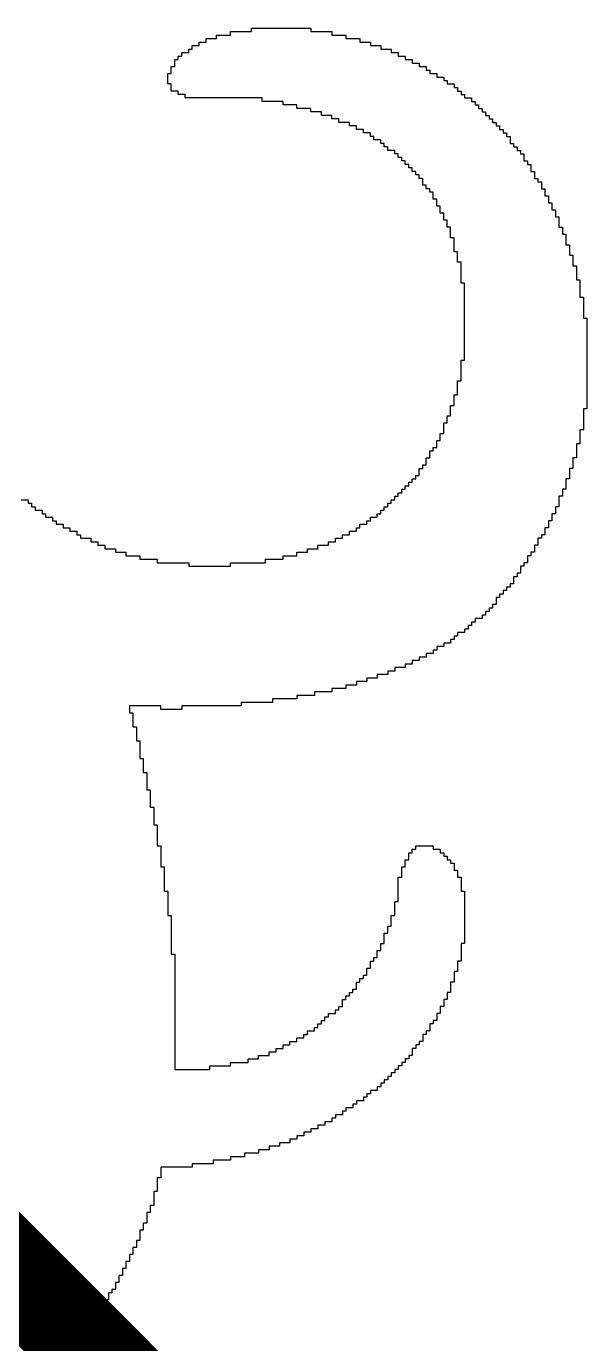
# Model space of a CAD drawing. Header units: inches. Extents: x -0.1 to 88.5, y -0.1 to 66.5.
# Drawn here: x 5.783 to 7.288, y 12.064 to 15.58 of the extents above; entities that cross this region are included whole.
import ezdxf

# ---------------------------------------------------------------- set-up
doc = ezdxf.new("R2010")
doc.units = ezdxf.units.IN
doc.layers.add('Mechanical 7', color=56, linetype='Continuous')
doc.layers.add('Top Overlay', color=2, linetype='Continuous')

msp = doc.modelspace()

# ---------------------------------------------------------------- linework, layer by layer
at = {"layer": 'Mechanical 7'}
msp.add_lwpolyline([(0, 18, 0.254, 0.254, 0), (18, 0, 0.254, 0.254, 0)], format="xyseb", dxfattribs=at)
at = {"layer": 'Top Overlay'}
for p, q in [((6.2634, 15.5384), (6.2634, 15.5478)), ((6.2634, 15.5478), (6.2914, 15.5478)), ((6.2914, 15.5478), (6.2914, 15.5571)), ((6.2914, 15.5571), (6.3287, 15.5571)), ((6.3287, 15.5571), (6.3287, 15.5664)), ((6.3287, 15.5664), (6.3847, 15.5664)), ((6.3847, 15.5664), (6.3847, 15.5757)), ((6.3847, 15.5757), (6.5433, 15.5757)), ((6.5433, 15.5757), (6.5433, 15.5664)), ((6.5433, 15.5664), (6.5993, 15.5664)), ((6.5993, 15.5664), (6.5993, 15.5571)), ((6.5993, 15.5571), (6.6366, 15.5571)), ((6.6366, 15.5571), (6.6366, 15.5478)), ((6.6366, 15.5478), (6.6739, 15.5478)), ((6.6739, 15.5478), (6.6739, 15.5384)), ((6.1981, 15.5011), (6.1981, 15.5104)), ((6.1981, 15.5104), (6.2168, 15.5104)), ((6.2168, 15.5104), (6.2168, 15.5198)), ((6.2168, 15.5198), (6.2261, 15.5198)), ((6.2261, 15.5198), (6.2261, 15.5291)), ((6.2261, 15.5291), (6.2448, 15.5291)), ((6.2448, 15.5291), (6.2448, 15.5384)), ((6.2448, 15.5384), (6.2634, 15.5384)), ((6.6739, 15.5384), (6.7019, 15.5384)), ((6.7019, 15.5384), (6.7019, 15.5291)), ((6.7019, 15.5291), (6.7298, 15.5291)), ((6.7298, 15.5291), (6.7298, 15.5198)), ((6.7298, 15.5198), (6.7578, 15.5198)), ((6.7578, 15.5198), (6.7578, 15.5104)), ((6.7578, 15.5104), (6.7765, 15.5104)), ((6.7765, 15.5104), (6.7765, 15.5011)), ((6.1795, 15.4731), (6.1795, 15.4918)), ((6.1795, 15.4918), (6.1888, 15.4918)), ((6.1888, 15.4918), (6.1888, 15.5011)), ((6.1888, 15.5011), (6.1981, 15.5011)), ((6.7765, 15.5011), (6.7951, 15.5011)), ((6.7951, 15.5011), (6.7951, 15.4918)), ((6.7951, 15.4918), (6.8138, 15.4918)), ((6.8138, 15.4918), (6.8138, 15.4825)), ((6.8138, 15.4825), (6.8325, 15.4825)), ((6.8325, 15.4825), (6.8325, 15.4731)), ((6.1608, 15.4265), (6.1608, 15.4545)), ((6.1608, 15.4545), (6.1701, 15.4545)), ((6.1701, 15.4545), (6.1701, 15.4731)), ((6.1701, 15.4731), (6.1795, 15.4731)), ((6.8325, 15.4731), (6.8511, 15.4731)), ((6.8511, 15.4731), (6.8511, 15.4638)), ((6.8511, 15.4638), (6.8604, 15.4638)), ((6.8604, 15.4638), (6.8604, 15.4545)), ((6.8604, 15.4545), (6.8791, 15.4545)), ((6.8791, 15.4545), (6.8791, 15.4451)), ((6.8791, 15.4451), (6.8978, 15.4451)), ((6.8978, 15.4451), (6.8978, 15.4358)), ((6.1701, 15.4265), (6.1608, 15.4265)), ((6.1701, 15.4078), (6.1701, 15.4265)), ((6.1888, 15.4078), (6.1701, 15.4078)), ((6.1888, 15.3985), (6.1888, 15.4078)), ((6.8978, 15.4358), (6.9071, 15.4358)), ((6.9071, 15.4358), (6.9071, 15.4265)), ((6.9071, 15.4265), (6.9257, 15.4265)), ((6.9257, 15.4265), (6.9257, 15.4172)), ((6.9257, 15.4172), (6.9351, 15.4172)), ((6.9351, 15.4172), (6.9351, 15.4078)), ((6.9351, 15.4078), (6.9444, 15.4078)), ((6.9444, 15.4078), (6.9444, 15.3985)), ((6.2075, 15.3985), (6.1888, 15.3985)), ((6.2075, 15.3892), (6.2075, 15.3985)), ((6.4127, 15.3892), (6.2075, 15.3892)), ((6.4127, 15.3798), (6.4127, 15.3892)), ((6.4687, 15.3798), (6.4127, 15.3798)), ((6.4687, 15.3705), (6.4687, 15.3798)), ((6.506, 15.3705), (6.4687, 15.3705)), ((6.506, 15.3612), (6.506, 15.3705)), ((6.9444, 15.3985), (6.9537, 15.3985)), ((6.9537, 15.3985), (6.9537, 15.3892)), ((6.9537, 15.3892), (6.9724, 15.3892)), ((6.9724, 15.3892), (6.9724, 15.3798)), ((6.9724, 15.3798), (6.9817, 15.3798)), ((6.9817, 15.3798), (6.9817, 15.3705)), ((6.9817, 15.3705), (6.991, 15.3705)), ((6.991, 15.3705), (6.991, 15.3612)), ((6.5433, 15.3612), (6.506, 15.3612)), ((6.5433, 15.3519), (6.5433, 15.3612)), ((6.5713, 15.3519), (6.5433, 15.3519)), ((6.5713, 15.3425), (6.5713, 15.3519)), ((6.5993, 15.3425), (6.5713, 15.3425)), ((6.5993, 15.3332), (6.5993, 15.3425)), ((6.991, 15.3612), (7.0004, 15.3612)), ((7.0004, 15.3612), (7.0004, 15.3519)), ((7.0004, 15.3519), (7.0097, 15.3519)), ((7.0097, 15.3519), (7.0097, 15.3425)), ((7.0097, 15.3425), (7.019, 15.3425)), ((7.019, 15.3425), (7.019, 15.3332)), ((6.6179, 15.3332), (6.5993, 15.3332)), ((6.6179, 15.3239), (6.6179, 15.3332)), ((6.6459, 15.3239), (6.6179, 15.3239)), ((6.6459, 15.3146), (6.6459, 15.3239)), ((6.6646, 15.3146), (6.6459, 15.3146)), ((6.6646, 15.3052), (6.6646, 15.3146)), ((6.6832, 15.3052), (6.6646, 15.3052)), ((6.6832, 15.2959), (6.6832, 15.3052)), ((7.019, 15.3332), (7.0284, 15.3332)), ((7.0284, 15.3332), (7.0284, 15.3239)), ((7.0284, 15.3239), (7.0377, 15.3239)), ((7.0377, 15.3239), (7.0377, 15.3146)), ((7.0377, 15.3146), (7.047, 15.3146)), ((7.047, 15.3146), (7.047, 15.3052)), ((7.047, 15.3052), (7.0563, 15.3052)), ((7.0563, 15.3052), (7.0563, 15.2959)), ((6.7019, 15.2959), (6.6832, 15.2959)), ((6.7019, 15.2866), (6.7019, 15.2959)), ((6.7112, 15.2866), (6.7019, 15.2866)), ((6.7112, 15.2772), (6.7112, 15.2866)), ((6.7298, 15.2772), (6.7112, 15.2772)), ((6.7298, 15.2679), (6.7298, 15.2772)), ((6.7392, 15.2679), (6.7298, 15.2679)), ((6.7392, 15.2586), (6.7392, 15.2679)), ((7.0563, 15.2959), (7.0657, 15.2959)), ((7.0657, 15.2959), (7.0657, 15.2866)), ((7.0657, 15.2866), (7.075, 15.2866)), ((7.075, 15.2866), (7.075, 15.2679)), ((7.075, 15.2679), (7.0843, 15.2679)), ((7.0843, 15.2679), (7.0843, 15.2586)), ((6.7485, 15.2586), (6.7392, 15.2586)), ((6.7485, 15.2493), (6.7485, 15.2586)), ((6.7672, 15.2493), (6.7485, 15.2493)), ((6.7672, 15.2399), (6.7672, 15.2493)), ((6.7765, 15.2399), (6.7672, 15.2399)), ((6.7765, 15.2306), (6.7765, 15.2399)), ((6.7858, 15.2306), (6.7765, 15.2306)), ((6.7858, 15.2213), (6.7858, 15.2306)), ((7.0843, 15.2586), (7.0937, 15.2586)), ((7.0937, 15.2586), (7.0937, 15.2493)), ((7.0937, 15.2493), (7.103, 15.2493)), ((7.103, 15.2493), (7.103, 15.2399)), ((7.103, 15.2399), (7.1123, 15.2399)), ((7.1123, 15.2399), (7.1123, 15.2213)), ((6.7951, 15.2213), (6.7858, 15.2213)), ((6.7951, 15.2119), (6.7951, 15.2213)), ((6.8045, 15.2119), (6.7951, 15.2119)), ((6.8045, 15.2026), (6.8045, 15.2119)), ((6.8138, 15.2026), (6.8045, 15.2026)), ((6.8138, 15.1933), (6.8138, 15.2026)), ((6.8231, 15.1933), (6.8138, 15.1933)), ((6.8231, 15.184), (6.8231, 15.1933)), ((7.1123, 15.2213), (7.1216, 15.2213)), ((7.1216, 15.2213), (7.1216, 15.2119)), ((7.1216, 15.2119), (7.131, 15.2119)), ((7.131, 15.2119), (7.131, 15.1933)), ((7.131, 15.1933), (7.1403, 15.1933)), ((7.1403, 15.1933), (7.1403, 15.1746)), ((6.8325, 15.184), (6.8231, 15.184)), ((6.8325, 15.1746), (6.8325, 15.184)), ((6.8418, 15.1746), (6.8325, 15.1746)), ((6.8418, 15.156), (6.8418, 15.1746)), ((7.1403, 15.1746), (7.1496, 15.1746)), ((7.1496, 15.1746), (7.1496, 15.1653)), ((7.1496, 15.1653), (7.159, 15.1653)), ((7.159, 15.1653), (7.159, 15.1466)), ((6.8511, 15.156), (6.8418, 15.156)), ((6.8511, 15.1466), (6.8511, 15.156)), ((6.8604, 15.1466), (6.8511, 15.1466)), ((6.8604, 15.1373), (6.8604, 15.1466)), ((6.8698, 15.1373), (6.8604, 15.1373)), ((6.8698, 15.1187), (6.8698, 15.1373)), ((7.159, 15.1466), (7.1683, 15.1466)), ((7.1683, 15.1466), (7.1683, 15.128)), ((7.1683, 15.128), (7.1776, 15.128)), ((7.1776, 15.128), (7.1776, 15.1093)), ((6.8791, 15.1187), (6.8698, 15.1187)), ((6.8791, 15.1), (6.8791, 15.1187)), ((6.8884, 15.1), (6.8791, 15.1)), ((6.8884, 15.0813), (6.8884, 15.1)), ((7.1776, 15.1093), (7.1869, 15.1093)), ((7.1869, 15.1093), (7.1869, 15.0907)), ((7.1869, 15.0907), (7.1963, 15.0907)), ((7.1963, 15.0907), (7.1963, 15.072)), ((6.8978, 15.0813), (6.8884, 15.0813)), ((6.8978, 15.0627), (6.8978, 15.0813)), ((6.9071, 15.0627), (6.8978, 15.0627)), ((6.9071, 15.044), (6.9071, 15.0627)), ((7.1963, 15.072), (7.2056, 15.072)), ((7.2056, 15.072), (7.2056, 15.044)), ((6.9164, 15.044), (6.9071, 15.044)), ((6.9164, 15.016), (6.9164, 15.044)), ((7.2056, 15.044), (7.2149, 15.044)), ((7.2149, 15.044), (7.2149, 15.0254)), ((7.2149, 15.0254), (7.2243, 15.0254)), ((7.2243, 15.0254), (7.2243, 14.9974)), ((6.9257, 15.016), (6.9164, 15.016)), ((6.9257, 14.9787), (6.9257, 15.016)), ((7.2243, 14.9974), (7.2336, 14.9974)), ((7.2336, 14.9974), (7.2336, 14.9694)), ((6.9351, 14.9787), (6.9257, 14.9787)), ((6.9351, 14.9507), (6.9351, 14.9787)), ((6.9444, 14.9507), (6.9351, 14.9507)), ((6.9444, 14.8948), (6.9444, 14.9507)), ((7.2336, 14.9694), (7.2429, 14.9694)), ((7.2429, 14.9694), (7.2429, 14.9414)), ((7.2429, 14.9414), (7.2522, 14.9414)), ((7.2522, 14.9414), (7.2522, 14.9041)), ((6.9537, 14.8948), (6.9444, 14.8948)), ((6.9537, 14.6896), (6.9537, 14.8948)), ((7.2522, 14.9041), (7.2616, 14.9041)), ((7.2616, 14.9041), (7.2616, 14.8575)), ((7.2616, 14.8575), (7.2709, 14.8575)), ((7.2709, 14.8575), (7.2709, 14.8015)), ((7.2709, 14.8015), (7.2802, 14.8015)), ((7.2802, 14.8015), (7.2802, 14.559)), ((6.9444, 14.6336), (6.9444, 14.6896)), ((6.9444, 14.6896), (6.9537, 14.6896)), ((6.9351, 14.5963), (6.9351, 14.6336)), ((6.9351, 14.6336), (6.9444, 14.6336)), ((6.9257, 14.5683), (6.9257, 14.5963)), ((6.9257, 14.5963), (6.9351, 14.5963)), ((6.9164, 14.5403), (6.9164, 14.5683)), ((6.9164, 14.5683), (6.9257, 14.5683)), ((6.9071, 14.5216), (6.9071, 14.5403)), ((6.9071, 14.5403), (6.9164, 14.5403)), ((7.2802, 14.559), (7.2709, 14.559)), ((7.2709, 14.559), (7.2709, 14.503)), ((6.8884, 14.475), (6.8884, 14.4937)), ((6.8884, 14.4937), (6.8978, 14.4937)), ((6.8978, 14.4937), (6.8978, 14.5216)), ((6.8978, 14.5216), (6.9071, 14.5216)), ((7.2709, 14.503), (7.2616, 14.503)), ((7.2616, 14.503), (7.2616, 14.4657)), ((6.8698, 14.447), (6.8698, 14.4563)), ((6.8698, 14.4563), (6.8791, 14.4563)), ((6.8791, 14.4563), (6.8791, 14.475)), ((6.8791, 14.475), (6.8884, 14.475)), ((7.2616, 14.4657), (7.2522, 14.4657)), ((7.2522, 14.4657), (7.2522, 14.4284)), ((6.8511, 14.4097), (6.8511, 14.4284)), ((6.8511, 14.4284), (6.8604, 14.4284)), ((6.8604, 14.4284), (6.8604, 14.447)), ((6.8604, 14.447), (6.8698, 14.447)), ((7.2522, 14.4284), (7.2429, 14.4284)), ((7.2429, 14.4284), (7.2429, 14.4004)), ((6.8325, 14.3817), (6.8325, 14.4004)), ((6.8325, 14.4004), (6.8418, 14.4004)), ((6.8418, 14.4004), (6.8418, 14.4097)), ((6.8418, 14.4097), (6.8511, 14.4097)), ((7.2429, 14.4004), (7.2336, 14.4004)), ((7.2336, 14.4004), (7.2336, 14.3724)), ((6.7951, 14.3444), (6.7951, 14.3537)), ((6.7951, 14.3537), (6.8045, 14.3537)), ((6.8045, 14.3537), (6.8045, 14.3631)), ((6.8045, 14.3631), (6.8138, 14.3631)), ((6.8138, 14.3631), (6.8138, 14.3724)), ((6.8138, 14.3724), (6.8231, 14.3724)), ((6.8231, 14.3724), (6.8231, 14.3817)), ((6.8231, 14.3817), (6.8325, 14.3817)), ((7.2336, 14.3724), (7.2243, 14.3724)), ((7.2243, 14.3724), (7.2243, 14.3444)), ((5.769, 14.3164), (5.7877, 14.3164)), ((5.7877, 14.3164), (5.7877, 14.3071)), ((6.7578, 14.3071), (6.7578, 14.3164)), ((6.7578, 14.3164), (6.7672, 14.3164)), ((6.7672, 14.3164), (6.7672, 14.3257)), ((6.7672, 14.3257), (6.7765, 14.3257)), ((6.7765, 14.3257), (6.7765, 14.3351)), ((6.7765, 14.3351), (6.7858, 14.3351)), ((6.7858, 14.3351), (6.7858, 14.3444)), ((6.7858, 14.3444), (6.7951, 14.3444)), ((7.2149, 14.3257), (7.2056, 14.3257)), ((7.2056, 14.3257), (7.2056, 14.2978)), ((7.2243, 14.3444), (7.2149, 14.3444)), ((7.2149, 14.3444), (7.2149, 14.3257)), ((5.7877, 14.3071), (5.797, 14.3071)), ((5.797, 14.3071), (5.797, 14.2978)), ((5.797, 14.2978), (5.8063, 14.2978)), ((5.8063, 14.2978), (5.8063, 14.2884)), ((5.8063, 14.2884), (5.825, 14.2884)), ((5.825, 14.2884), (5.825, 14.2791)), ((5.825, 14.2791), (5.8343, 14.2791)), ((5.8343, 14.2791), (5.8343, 14.2698)), ((6.7205, 14.2698), (6.7205, 14.2791)), ((6.7205, 14.2791), (6.7298, 14.2791)), ((6.7298, 14.2791), (6.7298, 14.2884)), ((6.7298, 14.2884), (6.7392, 14.2884)), ((6.7392, 14.2884), (6.7392, 14.2978)), ((6.7392, 14.2978), (6.7485, 14.2978)), ((6.7485, 14.2978), (6.7485, 14.3071)), ((6.7485, 14.3071), (6.7578, 14.3071)), ((7.1963, 14.2791), (7.1869, 14.2791)), ((7.1869, 14.2791), (7.1869, 14.2604)), ((7.2056, 14.2978), (7.1963, 14.2978)), ((7.1963, 14.2978), (7.1963, 14.2791)), ((5.8343, 14.2698), (5.853, 14.2698)), ((5.853, 14.2698), (5.853, 14.2604)), ((5.853, 14.2604), (5.8623, 14.2604)), ((5.8623, 14.2604), (5.8623, 14.2511)), ((5.8623, 14.2511), (5.881, 14.2511)), ((5.881, 14.2511), (5.881, 14.2418)), ((6.6739, 14.2418), (6.6739, 14.2511)), ((6.6739, 14.2511), (6.6925, 14.2511)), ((6.6925, 14.2511), (6.6925, 14.2604)), ((6.6925, 14.2604), (6.7019, 14.2604)), ((6.7019, 14.2604), (6.7019, 14.2698)), ((6.7019, 14.2698), (6.7205, 14.2698)), ((7.1869, 14.2604), (7.1776, 14.2604)), ((7.1776, 14.2604), (7.1776, 14.2418)), ((5.881, 14.2418), (5.8996, 14.2418)), ((5.8996, 14.2418), (5.8996, 14.2325)), ((5.8996, 14.2325), (5.9183, 14.2325)), ((5.9183, 14.2325), (5.9183, 14.2231)), ((5.9183, 14.2231), (5.9276, 14.2231)), ((5.9276, 14.2231), (5.9276, 14.2138)), ((5.9276, 14.2138), (5.9556, 14.2138)), ((5.9556, 14.2138), (5.9556, 14.2045)), ((6.6086, 14.2045), (6.6086, 14.2138)), ((6.6086, 14.2138), (6.6272, 14.2138)), ((6.6272, 14.2138), (6.6272, 14.2231)), ((6.6272, 14.2231), (6.6459, 14.2231)), ((6.6459, 14.2231), (6.6459, 14.2325)), ((6.6459, 14.2325), (6.6646, 14.2325)), ((6.6646, 14.2325), (6.6646, 14.2418)), ((6.6646, 14.2418), (6.6739, 14.2418)), ((7.159, 14.2138), (7.1496, 14.2138)), ((7.1496, 14.2138), (7.1496, 14.1951)), ((7.1683, 14.2231), (7.159, 14.2231)), ((7.159, 14.2231), (7.159, 14.2138)), ((7.1776, 14.2418), (7.1683, 14.2418)), ((7.1683, 14.2418), (7.1683, 14.2231)), ((5.9556, 14.2045), (5.9743, 14.2045)), ((5.9743, 14.2045), (5.9743, 14.1951)), ((5.9743, 14.1951), (5.9929, 14.1951)), ((5.9929, 14.1951), (5.9929, 14.1858)), ((5.9929, 14.1858), (6.0209, 14.1858)), ((6.0209, 14.1858), (6.0209, 14.1765)), ((6.0209, 14.1765), (6.0489, 14.1765)), ((6.0489, 14.1765), (6.0489, 14.1672)), ((6.506, 14.1672), (6.506, 14.1765)), ((6.506, 14.1765), (6.534, 14.1765)), ((6.534, 14.1765), (6.534, 14.1858)), ((6.534, 14.1858), (6.5619, 14.1858)), ((6.5619, 14.1858), (6.5619, 14.1951)), ((6.5619, 14.1951), (6.5899, 14.1951)), ((6.5899, 14.1951), (6.5899, 14.2045)), ((6.5899, 14.2045), (6.6086, 14.2045)), ((7.1403, 14.1765), (7.131, 14.1765)), ((7.131, 14.1765), (7.131, 14.1672)), ((7.1496, 14.1951), (7.1403, 14.1951)), ((7.1403, 14.1951), (7.1403, 14.1765)), ((6.0489, 14.1672), (6.0862, 14.1672)), ((6.0862, 14.1672), (6.0862, 14.1578)), ((6.0862, 14.1578), (6.1328, 14.1578)), ((6.1328, 14.1578), (6.1328, 14.1485)), ((6.1328, 14.1485), (6.2168, 14.1485)), ((6.2168, 14.1485), (6.2168, 14.1392)), ((6.2168, 14.1392), (6.3287, 14.1392)), ((6.3287, 14.1392), (6.3287, 14.1485)), ((6.3287, 14.1485), (6.422, 14.1485)), ((6.422, 14.1485), (6.422, 14.1578)), ((6.422, 14.1578), (6.4687, 14.1578)), ((6.4687, 14.1578), (6.4687, 14.1672)), ((6.4687, 14.1672), (6.506, 14.1672)), ((7.1123, 14.1392), (7.103, 14.1392)), ((7.103, 14.1392), (7.103, 14.1205)), ((7.1216, 14.1485), (7.1123, 14.1485)), ((7.1123, 14.1485), (7.1123, 14.1392)), ((7.131, 14.1672), (7.1216, 14.1672)), ((7.1216, 14.1672), (7.1216, 14.1485)), ((7.0937, 14.1112), (7.0843, 14.1112)), ((7.0843, 14.1112), (7.0843, 14.0925)), ((7.103, 14.1205), (7.0937, 14.1205)), ((7.0937, 14.1205), (7.0937, 14.1112)), ((7.0657, 14.0739), (7.0563, 14.0739)), ((7.0563, 14.0739), (7.0563, 14.0646)), ((7.075, 14.0832), (7.0657, 14.0832)), ((7.0657, 14.0832), (7.0657, 14.0739)), ((7.0843, 14.0925), (7.075, 14.0925)), ((7.075, 14.0925), (7.075, 14.0832)), ((7.0377, 14.0366), (7.0284, 14.0366)), ((7.0284, 14.0366), (7.0284, 14.0272)), ((7.047, 14.0552), (7.0377, 14.0552)), ((7.0377, 14.0552), (7.0377, 14.0366)), ((7.0563, 14.0646), (7.047, 14.0646)), ((7.047, 14.0646), (7.047, 14.0552)), ((7.0004, 13.9993), (6.9817, 13.9993)), ((6.9817, 13.9993), (6.9817, 13.9899)), ((7.0097, 14.0086), (7.0004, 14.0086)), ((7.0004, 14.0086), (7.0004, 13.9993)), ((7.019, 14.0179), (7.0097, 14.0179)), ((7.0097, 14.0179), (7.0097, 14.0086)), ((7.0284, 14.0272), (7.019, 14.0272)), ((7.019, 14.0272), (7.019, 14.0179)), ((6.9537, 13.9619), (6.9351, 13.9619)), ((6.9351, 13.9619), (6.9351, 13.9526)), ((6.9631, 13.9713), (6.9537, 13.9713)), ((6.9537, 13.9713), (6.9537, 13.9619)), ((6.9724, 13.9806), (6.9631, 13.9806)), ((6.9631, 13.9806), (6.9631, 13.9713)), ((6.9817, 13.9899), (6.9724, 13.9899)), ((6.9724, 13.9899), (6.9724, 13.9806)), ((6.9164, 13.934), (6.8978, 13.934)), ((6.8978, 13.934), (6.8978, 13.9246)), ((6.9257, 13.9433), (6.9164, 13.9433)), ((6.9164, 13.9433), (6.9164, 13.934)), ((6.9351, 13.9526), (6.9257, 13.9526)), ((6.9257, 13.9526), (6.9257, 13.9433)), ((6.8511, 13.8966), (6.8325, 13.8966)), ((6.8325, 13.8966), (6.8325, 13.8873)), ((6.8698, 13.906), (6.8511, 13.906)), ((6.8511, 13.906), (6.8511, 13.8966)), ((6.8791, 13.9153), (6.8698, 13.9153)), ((6.8698, 13.9153), (6.8698, 13.906)), ((6.8978, 13.9246), (6.8791, 13.9246)), ((6.8791, 13.9246), (6.8791, 13.9153)), ((6.7672, 13.8593), (6.7485, 13.8593)), ((6.7485, 13.8593), (6.7485, 13.85)), ((6.7951, 13.8687), (6.7672, 13.8687)), ((6.7672, 13.8687), (6.7672, 13.8593)), ((6.8138, 13.878), (6.7951, 13.878)), ((6.7951, 13.878), (6.7951, 13.8687)), ((6.8325, 13.8873), (6.8138, 13.8873)), ((6.8138, 13.8873), (6.8138, 13.878)), ((6.6646, 13.822), (6.6366, 13.822)), ((6.6366, 13.822), (6.6366, 13.8127)), ((6.6925, 13.8313), (6.6646, 13.8313)), ((6.6646, 13.8313), (6.6646, 13.822)), ((6.7205, 13.8407), (6.6925, 13.8407)), ((6.6925, 13.8407), (6.6925, 13.8313)), ((6.7485, 13.85), (6.7205, 13.85)), ((6.7205, 13.85), (6.7205, 13.8407)), ((6.5526, 13.794), (6.506, 13.794)), ((6.506, 13.794), (6.506, 13.7847)), ((6.5993, 13.8034), (6.5526, 13.8034)), ((6.5526, 13.8034), (6.5526, 13.794)), ((6.6366, 13.8127), (6.5993, 13.8127)), ((6.5993, 13.8127), (6.5993, 13.8034)), ((6.1422, 13.766), (6.0582, 13.766)), ((6.0582, 13.766), (6.0582, 13.7474)), ((6.1422, 13.7567), (6.1422, 13.766)), ((6.1981, 13.7567), (6.1422, 13.7567)), ((6.3567, 13.766), (6.1981, 13.766)), ((6.1981, 13.766), (6.1981, 13.7567)), ((6.4407, 13.7754), (6.3567, 13.7754)), ((6.3567, 13.7754), (6.3567, 13.766)), ((6.506, 13.7847), (6.4407, 13.7847)), ((6.4407, 13.7847), (6.4407, 13.7754)), ((6.0582, 13.7474), (6.0675, 13.7474)), ((6.0675, 13.7474), (6.0675, 13.7101)), ((6.0675, 13.7101), (6.0769, 13.7101)), ((6.0769, 13.7101), (6.0769, 13.6728)), ((6.0769, 13.6728), (6.0862, 13.6728)), ((6.0862, 13.6728), (6.0862, 13.6261)), ((6.0862, 13.6261), (6.0955, 13.6261)), ((6.0955, 13.6261), (6.0955, 13.5888)), ((6.0955, 13.5888), (6.1048, 13.5888)), ((6.1048, 13.5888), (6.1048, 13.5422)), ((6.1048, 13.5422), (6.1142, 13.5422)), ((6.1142, 13.5422), (6.1142, 13.4955)), ((6.1142, 13.4955), (6.1235, 13.4955)), ((6.1235, 13.4955), (6.1235, 13.4489)), ((6.1235, 13.4489), (6.1328, 13.4489)), ((6.1328, 13.4489), (6.1328, 13.3929)), ((6.1328, 13.3929), (6.1422, 13.3929)), ((6.1422, 13.3929), (6.1422, 13.3369)), ((6.8045, 13.3556), (6.8045, 13.3743)), ((6.8045, 13.3743), (6.8138, 13.3743)), ((6.8138, 13.3743), (6.8138, 13.3836)), ((6.8138, 13.3836), (6.8231, 13.3836)), ((6.8231, 13.3836), (6.8231, 13.3929)), ((6.8231, 13.3929), (6.8698, 13.3929)), ((6.8698, 13.3929), (6.8698, 13.3836)), ((6.8698, 13.3836), (6.8884, 13.3836)), ((6.8884, 13.3836), (6.8884, 13.3743)), ((6.8884, 13.3743), (6.8978, 13.3743)), ((6.8978, 13.3743), (6.8978, 13.3649)), ((6.8978, 13.3649), (6.9071, 13.3649)), ((6.9071, 13.3649), (6.9071, 13.3556)), ((6.1422, 13.3369), (6.1515, 13.3369)), ((6.1515, 13.3369), (6.1515, 13.2716)), ((6.7858, 13.309), (6.7858, 13.3369)), ((6.7858, 13.3369), (6.7951, 13.3369)), ((6.7951, 13.3369), (6.7951, 13.3556)), ((6.7951, 13.3556), (6.8045, 13.3556)), ((6.9071, 13.3556), (6.9164, 13.3556)), ((6.9164, 13.3556), (6.9164, 13.3463)), ((6.9164, 13.3463), (6.9257, 13.3463)), ((6.9257, 13.3463), (6.9257, 13.3276)), ((6.7765, 13.2437), (6.7765, 13.309)), ((6.7765, 13.309), (6.7858, 13.309)), ((6.9257, 13.3276), (6.9351, 13.3276)), ((6.9351, 13.3276), (6.9351, 13.309)), ((6.9351, 13.309), (6.9444, 13.309)), ((6.9444, 13.309), (6.9444, 13.2716)), ((6.1515, 13.2716), (6.1608, 13.2716)), ((6.1608, 13.2716), (6.1608, 13.2063)), ((6.9444, 13.2716), (6.9537, 13.2716)), ((6.9537, 13.2716), (6.9537, 13.1317)), ((6.7672, 13.2063), (6.7672, 13.2437)), ((6.7672, 13.2437), (6.7765, 13.2437)), ((6.1608, 13.2063), (6.1701, 13.2063)), ((6.1701, 13.2063), (6.1701, 13.1037)), ((6.7578, 13.1784), (6.7578, 13.2063)), ((6.7578, 13.2063), (6.7672, 13.2063)), ((6.7392, 13.1317), (6.7392, 13.1597)), ((6.7392, 13.1597), (6.7485, 13.1597)), ((6.7485, 13.1597), (6.7485, 13.1784)), ((6.7485, 13.1784), (6.7578, 13.1784)), ((6.7298, 13.1131), (6.7298, 13.1317)), ((6.7298, 13.1317), (6.7392, 13.1317)), ((6.9537, 13.1317), (6.9444, 13.1317)), ((6.9444, 13.1317), (6.9444, 13.0851)), ((6.1701, 13.1037), (6.1795, 13.1037)), ((6.1795, 13.1037), (6.1795, 12.7959)), ((6.7019, 13.0664), (6.7019, 13.0851)), ((6.7019, 13.0851), (6.7112, 13.0851)), ((6.7112, 13.0851), (6.7112, 13.0944)), ((6.7112, 13.0944), (6.7205, 13.0944)), ((6.7205, 13.0944), (6.7205, 13.1131)), ((6.7205, 13.1131), (6.7298, 13.1131)), ((6.9444, 13.0851), (6.9351, 13.0851)), ((6.9351, 13.0851), (6.9351, 13.0571)), ((6.6832, 13.0384), (6.6832, 13.0478)), ((6.6832, 13.0478), (6.6925, 13.0478)), ((6.6925, 13.0478), (6.6925, 13.0664)), ((6.6925, 13.0664), (6.7019, 13.0664)), ((6.9351, 13.0571), (6.9257, 13.0571)), ((6.9257, 13.0571), (6.9257, 13.0291)), ((6.6646, 13.0104), (6.6646, 13.0291)), ((6.6646, 13.0291), (6.6739, 13.0291)), ((6.6739, 13.0291), (6.6739, 13.0384)), ((6.6739, 13.0384), (6.6832, 13.0384)), ((6.9257, 13.0291), (6.9164, 13.0291)), ((6.9164, 13.0291), (6.9164, 13.0011)), ((6.6272, 12.9638), (6.6272, 12.9825)), ((6.6272, 12.9825), (6.6366, 12.9825)), ((6.6366, 12.9825), (6.6366, 12.9918)), ((6.6366, 12.9918), (6.6459, 12.9918)), ((6.6459, 12.9918), (6.6459, 13.0011)), ((6.6459, 13.0011), (6.6552, 13.0011)), ((6.6552, 13.0011), (6.6552, 13.0104)), ((6.6552, 13.0104), (6.6646, 13.0104)), ((6.9071, 12.9825), (6.8978, 12.9825)), ((6.8978, 12.9825), (6.8978, 12.9638)), ((6.9164, 13.0011), (6.9071, 13.0011)), ((6.9071, 13.0011), (6.9071, 12.9825)), ((6.5899, 12.9358), (6.5899, 12.9451)), ((6.5899, 12.9451), (6.6086, 12.9451)), ((6.6086, 12.9451), (6.6086, 12.9545)), ((6.6086, 12.9545), (6.6179, 12.9545)), ((6.6179, 12.9545), (6.6179, 12.9638)), ((6.6179, 12.9638), (6.6272, 12.9638)), ((6.8884, 12.9451), (6.8791, 12.9451)), ((6.8791, 12.9451), (6.8791, 12.9265)), ((6.8978, 12.9638), (6.8884, 12.9638)), ((6.8884, 12.9638), (6.8884, 12.9451)), ((6.5526, 12.8985), (6.5526, 12.9078)), ((6.5526, 12.9078), (6.5619, 12.9078)), ((6.5619, 12.9078), (6.5619, 12.9172)), ((6.5619, 12.9172), (6.5713, 12.9172)), ((6.5713, 12.9172), (6.5713, 12.9265)), ((6.5713, 12.9265), (6.5806, 12.9265)), ((6.5806, 12.9265), (6.5806, 12.9358)), ((6.5806, 12.9358), (6.5899, 12.9358)), ((6.8698, 12.9172), (6.8604, 12.9172)), ((6.8604, 12.9172), (6.8604, 12.8985)), ((6.8791, 12.9265), (6.8698, 12.9265)), ((6.8698, 12.9265), (6.8698, 12.9172)), ((6.506, 12.8705), (6.506, 12.8798)), ((6.506, 12.8798), (6.5246, 12.8798)), ((6.5246, 12.8798), (6.5246, 12.8892)), ((6.5246, 12.8892), (6.534, 12.8892)), ((6.534, 12.8892), (6.534, 12.8985)), ((6.534, 12.8985), (6.5526, 12.8985)), ((6.8511, 12.8892), (6.8418, 12.8892)), ((6.8418, 12.8892), (6.8418, 12.8705)), ((6.8604, 12.8985), (6.8511, 12.8985)), ((6.8511, 12.8985), (6.8511, 12.8892)), ((6.4313, 12.8332), (6.4313, 12.8425)), ((6.4313, 12.8425), (6.45, 12.8425)), ((6.45, 12.8425), (6.45, 12.8519)), ((6.45, 12.8519), (6.4687, 12.8519)), ((6.4687, 12.8519), (6.4687, 12.8612)), ((6.4687, 12.8612), (6.4873, 12.8612)), ((6.4873, 12.8612), (6.4873, 12.8705)), ((6.4873, 12.8705), (6.506, 12.8705)), ((6.8231, 12.8519), (6.8138, 12.8519)), ((6.8138, 12.8519), (6.8138, 12.8332)), ((6.8325, 12.8612), (6.8231, 12.8612)), ((6.8231, 12.8612), (6.8231, 12.8519)), ((6.8418, 12.8705), (6.8325, 12.8705)), ((6.8325, 12.8705), (6.8325, 12.8612)), ((6.2728, 12.7959), (6.2728, 12.8052)), ((6.2728, 12.8052), (6.3287, 12.8052)), ((6.3287, 12.8052), (6.3287, 12.8146)), ((6.3287, 12.8146), (6.3754, 12.8146)), ((6.3754, 12.8146), (6.3754, 12.8239)), ((6.3754, 12.8239), (6.4034, 12.8239)), ((6.4034, 12.8239), (6.4034, 12.8332)), ((6.4034, 12.8332), (6.4313, 12.8332)), ((6.7858, 12.8052), (6.7765, 12.8052)), ((6.7765, 12.8052), (6.7765, 12.7959)), ((6.7951, 12.8146), (6.7858, 12.8146)), ((6.7858, 12.8146), (6.7858, 12.8052)), ((6.8045, 12.8239), (6.7951, 12.8239)), ((6.7951, 12.8239), (6.7951, 12.8146)), ((6.8138, 12.8332), (6.8045, 12.8332)), ((6.8045, 12.8332), (6.8045, 12.8239)), ((6.1795, 12.7959), (6.2728, 12.7959)), ((6.7485, 12.7679), (6.7392, 12.7679)), ((6.7392, 12.7679), (6.7392, 12.7586)), ((6.7578, 12.7772), (6.7485, 12.7772)), ((6.7485, 12.7772), (6.7485, 12.7679)), ((6.7672, 12.7866), (6.7578, 12.7866)), ((6.7578, 12.7866), (6.7578, 12.7772)), ((6.7765, 12.7959), (6.7672, 12.7959)), ((6.7672, 12.7959), (6.7672, 12.7866)), ((6.7205, 12.7399), (6.7019, 12.7399)), ((6.7019, 12.7399), (6.7019, 12.7306)), ((6.7298, 12.7493), (6.7205, 12.7493)), ((6.7205, 12.7493), (6.7205, 12.7399)), ((6.7392, 12.7586), (6.7298, 12.7586)), ((6.7298, 12.7586), (6.7298, 12.7493)), ((6.6646, 12.7026), (6.6552, 12.7026)), ((6.6552, 12.7026), (6.6552, 12.6933)), ((6.6832, 12.7119), (6.6646, 12.7119)), ((6.6646, 12.7119), (6.6646, 12.7026)), ((6.6925, 12.7213), (6.6832, 12.7213)), ((6.6832, 12.7213), (6.6832, 12.7119)), ((6.7019, 12.7306), (6.6925, 12.7306)), ((6.6925, 12.7306), (6.6925, 12.7213)), ((6.6086, 12.6653), (6.5993, 12.6653)), ((6.5993, 12.6653), (6.5993, 12.656)), ((6.6272, 12.6746), (6.6086, 12.6746)), ((6.6086, 12.6746), (6.6086, 12.6653)), ((6.6366, 12.684), (6.6272, 12.684)), ((6.6272, 12.684), (6.6272, 12.6746)), ((6.6552, 12.6933), (6.6366, 12.6933)), ((6.6366, 12.6933), (6.6366, 12.684)), ((6.5433, 12.628), (6.5246, 12.628)), ((6.5246, 12.628), (6.5246, 12.6187)), ((6.5619, 12.6373), (6.5433, 12.6373)), ((6.5433, 12.6373), (6.5433, 12.628)), ((6.5806, 12.6466), (6.5619, 12.6466)), ((6.5619, 12.6466), (6.5619, 12.6373)), ((6.5993, 12.656), (6.5806, 12.656)), ((6.5806, 12.656), (6.5806, 12.6466)), ((6.4593, 12.5907), (6.4313, 12.5907)), ((6.4313, 12.5907), (6.4313, 12.5813)), ((6.4873, 12.6), (6.4593, 12.6)), ((6.4593, 12.6), (6.4593, 12.5907)), ((6.506, 12.6093), (6.4873, 12.6093)), ((6.4873, 12.6093), (6.4873, 12.6)), ((6.5246, 12.6187), (6.506, 12.6187)), ((6.506, 12.6187), (6.506, 12.6093)), ((6.366, 12.5627), (6.3287, 12.5627)), ((6.3287, 12.5627), (6.3287, 12.5534)), ((6.4034, 12.572), (6.366, 12.572)), ((6.366, 12.572), (6.366, 12.5627)), ((6.4313, 12.5813), (6.4034, 12.5813)), ((6.4034, 12.5813), (6.4034, 12.572)), ((6.2261, 12.5347), (6.1422, 12.5347)), ((6.1422, 12.5347), (6.1422, 12.5067)), ((6.2821, 12.544), (6.2261, 12.544)), ((6.2261, 12.544), (6.2261, 12.5347)), ((6.3287, 12.5534), (6.2821, 12.5534)), ((6.2821, 12.5534), (6.2821, 12.544)), ((6.1422, 12.5067), (6.1328, 12.5067)), ((6.1328, 12.5067), (6.1328, 12.4694)), ((6.1328, 12.4694), (6.1235, 12.4694)), ((6.1235, 12.4694), (6.1235, 12.4321)), ((6.1235, 12.4321), (6.1142, 12.4321)), ((6.1142, 12.4321), (6.1142, 12.4134)), ((6.1048, 12.3854), (6.0955, 12.3854)), ((6.0955, 12.3854), (6.0955, 12.3668)), ((6.1142, 12.4134), (6.1048, 12.4134)), ((6.1048, 12.4134), (6.1048, 12.3854)), ((6.0955, 12.3668), (6.0862, 12.3668)), ((6.0862, 12.3668), (6.0862, 12.3388)), ((6.0769, 12.3201), (6.0675, 12.3201)), ((6.0675, 12.3201), (6.0675, 12.3015)), ((6.0862, 12.3388), (6.0769, 12.3388)), ((6.0769, 12.3388), (6.0769, 12.3201)), ((6.0582, 12.2828), (6.0489, 12.2828)), ((6.0489, 12.2828), (6.0489, 12.2642)), ((6.0675, 12.3015), (6.0582, 12.3015)), ((6.0582, 12.3015), (6.0582, 12.2828)), ((6.0396, 12.2455), (6.0302, 12.2455)), ((6.0302, 12.2455), (6.0302, 12.2269)), ((6.0489, 12.2642), (6.0396, 12.2642)), ((6.0396, 12.2642), (6.0396, 12.2455)), ((6.0209, 12.2082), (6.0116, 12.2082)), ((6.0116, 12.2082), (6.0116, 12.1989)), ((6.0302, 12.2269), (6.0209, 12.2269)), ((6.0209, 12.2269), (6.0209, 12.2082)), ((6.0022, 12.1802), (5.9929, 12.1802)), ((5.9929, 12.1802), (5.9929, 12.1616)), ((6.0116, 12.1989), (6.0022, 12.1989)), ((6.0022, 12.1989), (6.0022, 12.1802)), ((5.9743, 12.1336), (5.9649, 12.1336)), ((5.9649, 12.1336), (5.9649, 12.1243)), ((5.9836, 12.1522), (5.9743, 12.1522)), ((5.9743, 12.1522), (5.9743, 12.1336)), ((5.9929, 12.1616), (5.9836, 12.1616)), ((5.9836, 12.1616), (5.9836, 12.1522)), ((5.9556, 12.1056), (5.9463, 12.1056)), ((5.9463, 12.1056), (5.9463, 12.0963)), ((5.9649, 12.1243), (5.9556, 12.1243)), ((5.9556, 12.1243), (5.9556, 12.1056)), ((5.9276, 12.0683), (5.9183, 12.0683)), ((5.9183, 12.0683), (5.9183, 12.059)), ((5.9369, 12.0776), (5.9276, 12.0776)), ((5.9276, 12.0776), (5.9276, 12.0683)), ((5.9463, 12.0963), (5.9369, 12.0963)), ((5.9369, 12.0963), (5.9369, 12.0776))]:
    msp.add_line(p, q, dxfattribs=at)

doc.saveas('drawing.dxf')
